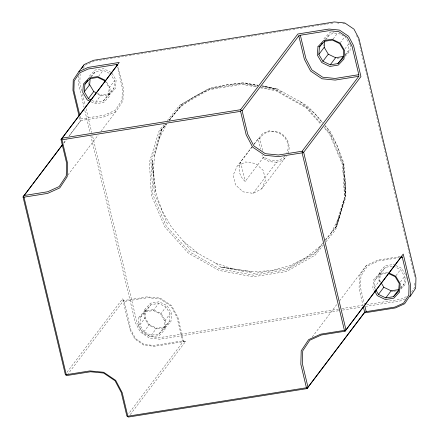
<?xml version="1.0" encoding="UTF-8"?>
<svg xmlns="http://www.w3.org/2000/svg" width="439" height="439" viewBox="0 0 439 439"><rect width="100%" height="100%" fill="white"/><g stroke="black" fill="none" stroke-linecap="round" stroke-linejoin="round"><path stroke-width="0.33" stroke-dasharray="2.19 1.65" d="M80.046 116.335L80.672 118.98L80.315 121.257L69.192 135.964M78.537 75.738L78.323 83.256L84.041 107.253M80.117 73.752L79.865 82.664L81.775 90.664M414.86 283.177L414.745 287.287L411.338 292.434M167.413 224.066L161.766 210.029L155.812 192.551L153.304 174.53L154.385 156.279L161.876 129.329L166.085 124.083M325.414 240.358L336.225 226.765L339.55 216.597L344.313 199.032L345.394 180.78L342.886 162.754L336.932 145.276L330.688 132.029L325.337 125.801M88.716 84.486L88.876 82.565M92.031 100.405L95.691 102.166L103.395 100.937L108.554 95.406L109.174 87.816L114.541 80.721L111.149 75.003M108.554 95.406L113.92 88.305L114.541 80.721M139.827 324.882L140.447 317.293L145.814 310.197L150.972 304.666L158.682 303.431L166.002 306.96L170.074 313.819L169.454 321.403L164.087 328.504L158.929 334.035L151.219 335.27L143.899 331.736L139.827 324.882L145.199 317.781L145.814 310.197M164.087 328.504L164.702 320.914L170.074 313.819M323.367 45.848L323.472 44.564M345.164 55.314L348.467 50.946L349.087 43.362L345.016 36.503L340.472 42.512M350.47 44.696L349.949 51.105L345.153 56.258M375.389 289.235L374.374 287.523L374.988 279.934L380.361 272.838L385.519 267.307L393.223 266.072M374.374 287.523L379.74 280.422L380.361 272.838M400.697 288.418L404.001 284.049L404.621 276.46L400.544 269.606L393.832 266.369M406.059 277.152L405.482 284.203L399.808 290.294M154.385 156.279L161.876 129.329L166.118 124.221M325.392 239.82L336.225 226.765L344.313 199.032M336.225 226.765L345.844 195.635L345.394 180.78M161.876 129.329L160.614 130.965L150.95 162.128L152.953 194.878L166.14 225.86L189.407 251.777L219.648 268.86L253.347 275.171L286.343 269.914L314.675 253.72L322.835 243.563M334.864 228.598L344.527 197.435L342.524 164.685L329.338 133.703L323.867 127.606M251.959 146.933L237.038 166.436L233.169 175.194L235.485 184.901L243.091 191.832L253.089 193.352L261.66 188.874L285.141 157.815M261.66 188.874L265.529 180.116L263.213 170.409L255.608 163.478L245.61 161.953L237.038 166.436M159.148 138.713L166.782 123.875M331.308 232.621L339.55 216.597M83.163 68.495L85.435 65.065L94.105 61.147L98.841 60.395M100.981 131.31L115.874 111.621L122.931 100.97L123.293 88.162L118.009 65.976M400.33 256.519L378.045 260.069L366.477 265.299L359.42 275.944L359.058 288.758L363.102 305.72M169.503 120.116L178.799 108.801L182.064 104.153L192.962 97.551L210.429 87.926L227.199 84.694L243.464 82.658L258.022 85.391M322.857 242.904L316.036 251.942L287.677 268.174L254.636 273.437L220.899 267.104L215.571 263.126L198.626 253.758L190.625 249.967L171.15 226.623L161.766 210.029L154.27 193.144L152.256 160.46L155.812 192.551M91.312 77.023L95.444 71.562L103.149 70.333L109.86 73.565M98.605 76.337L103.149 70.333M63.71 143.037L66.19 139.756M69.088 135.925L80.672 120.61L104.306 116.851L115.874 111.621M63.836 143.048L66.305 139.778M95.691 102.166L101.058 95.071L108.762 93.836L113.92 88.305M103.395 100.937L108.762 93.836M67.88 175.062L98.084 135.135M66.98 372.31L122.607 298.778L124.144 301.445L130.915 329.881L135.563 338.683L144.151 344.478L153.99 345.449L182.602 340.894L185.681 341.339L130.054 414.871M67.282 374.977L123.551 300.605L147.186 296.841L160.323 298.141L171.748 305.851L177.954 317.6L183.546 341.092L128.523 413.823M325.859 39.669L329.985 34.209L337.695 32.974L343.792 35.916M333.152 38.983L337.695 32.974M284.785 156.202A15.36 14.229 37.1 0 1 264.223 157.135L262.785 158.161L245.181 181.428A16.677 15.447 37.1 0 1 240.572 162.068L252.03 146.922M254.077 144.217L262.637 133.489L269.178 130.8L279.034 132.254A16.671 15.442 37.1 0 1 287.869 153.76M140.447 317.293L145.605 311.761L150.972 304.666M344.955 48.822L349.087 43.362M145.605 311.761L153.31 310.527L158.682 303.431M143.899 331.736L149.271 324.64L145.199 317.781M164.702 320.914L160.63 314.061L166.002 306.96M253.089 193.352L276.658 162.2A16.671 15.442 37.1 0 0 286.321 156.41M151.219 335.27L156.591 328.169L164.296 326.934L169.454 321.403M158.929 334.035L164.296 326.934M312.277 336.938L337.103 304.123M339.583 300.841L366.477 265.299M374.988 279.934L380.152 274.402L385.519 267.307M396 275.61L400.544 269.606M400.489 281.92L404.621 276.46M254.027 144.222L258.17 138.806L259.817 138.647A15.36 14.229 37.1 0 1 279.616 133.363A15.36 14.229 37.1 0 1 286.848 153.101M169.026 120.412L182.064 104.153M164.285 124.363L159.17 130.723L149.381 162.304L151.411 195.47L164.762 226.842L188.331 253.111L218.979 270.424L253.122 276.817L286.546 271.494L315.257 255.086L323.351 245.006M167.27 120.648L179.628 105.272L208.338 88.865L241.757 83.536L256.486 86.296M160.614 130.965L166.2 124.017M169.207 120.275L180.802 105.848L209.134 89.655L242.13 84.392L256.283 87.043M325.908 241.829L335.709 229.63L345.498 198.049L343.468 164.883L330.117 133.511L324.223 126.942M89.397 76.15L95.071 70.059L103.56 68.703L111.61 72.594L116.083 80.128L115.408 88.464L109.734 94.555L101.244 95.911L97.217 93.968M323.944 38.791L329.612 32.7L334.189 31.97M90.714 76.633L95.444 71.562M324.827 39.74L329.985 34.209M345.027 54.634L348.467 50.946M400.56 287.737L404.001 284.049M178.799 108.801C199.608 89.024 229.838 79.843 258.088 85.199M319.899 246.504L305.736 257.753L289.383 265.897L271.5 270.616L252.76 271.736L220.899 267.104L252.76 271.736M264.223 157.135L262.785 158.161L262.017 154.934M406.349 296.693L400.774 299.206L366.274 304.704M405.087 298.888L400.769 300.836L366.269 306.334M99.521 60.286L102.227 59.852M102.902 59.748L105.607 59.314M106.282 59.21L136.721 54.359M137.402 54.255L140.107 53.821M140.782 53.712L167.841 49.404M168.516 49.294L171.221 48.866M171.896 48.756L174.607 48.328M175.282 48.219L177.987 47.785M178.662 47.681L205.721 43.368M206.396 43.263L209.101 42.83M209.782 42.726L212.487 42.292M213.162 42.188L215.867 41.754M216.542 41.645L246.981 36.799M247.662 36.689L250.367 36.261M251.042 36.152L253.747 35.718M254.422 35.614L278.101 31.844M278.776 31.734L284.867 30.763M285.542 30.659L288.247 30.225M288.922 30.121L315.981 25.808M316.656 25.703L322.747 24.732M323.422 24.622L326.128 24.194M326.803 24.085L333.569 23.009M337.097 58.343L339.709 57.926M80.672 118.98L104.306 115.216L115.298 110.249L122.004 100.13L122.344 87.965L117.372 67.085M399.572 257.578L378.637 260.909L367.652 265.875L360.946 275.999L360.6 288.165L364.332 303.821M387.67 272.334L379.181 273.689L373.507 279.78L372.832 288.116L374.209 290.431M380.152 274.402L387.856 273.173M391.319 291.655L393.278 291.337M393.931 291.233L396.543 290.816M338.54 309.122L159.961 337.564L150.116 336.592L141.534 330.797L136.886 321.99L92.574 135.997M341.921 308.579L363.569 305.132M338.535 310.752L159.955 339.193L149.441 338.156L140.304 331.983L135.338 322.583L90.873 135.92M342.596 310.104L361.533 307.086M185.681 341.339L154.583 346.294L144.074 345.252L134.932 339.078L129.971 329.684L122.607 298.778M276.658 162.2L269.365 161.722L262.785 158.161M337.547 23.053L338.859 23.179M342.799 23.569L344.763 23.766M262.132 85.742L277.207 88.991L300.073 101.546L307.476 106.128L315.07 113.866L322.66 122.69M245.939 83.575L257.912 85.649M261.907 86.34L277.207 88.991L261.99 86.137M261.172 87.174L275.901 89.935L306.548 107.248L321.507 123.913M260.327 87.805L275.829 90.708L306.071 107.791L321.128 124.561M183.546 341.092L182.602 340.894L177.005 317.408L171.111 306.246L160.257 298.915L147.778 297.68L124.144 301.445L123.551 300.605M264.832 86.104L283.128 92.179M215.571 263.126L233.866 269.206M97.398 93.304L101.058 95.071M91.252 101.853L95.279 103.796L103.769 102.441L109.437 96.35L110.118 88.014L106.331 81.638M395.363 265.277L393.635 264.443L385.146 265.804L379.477 271.895L378.797 280.23L380.174 282.546M395.94 265.557L401.685 268.333L406.163 275.868M153.31 310.527L160.63 314.061M149.271 324.64L156.591 328.169M300.073 101.546L315.07 113.866L322.819 123.068M183.628 241.439L198.626 253.758M324.97 125.62L327.549 128.687L336.932 145.276L343.836 162.951L345.844 195.635L342.886 162.754M379.74 280.422L380.761 282.14M105.097 80.963L109.174 87.816M356.446 35.427L357.999 38.363M358.158 39.027L414.855 277.025M262.648 150.533L259.817 138.647L258.17 138.806L260.629 149.128M240.572 162.073L245.181 181.428M82.565 93.995L85.265 105.327M86.06 108.663L91.778 132.66M84.837 110.59L90.077 132.589M79.377 117.312L80.315 121.257M152.256 160.46L153.304 174.53M138.965 317.139L138.285 325.469L142.757 333.003L150.807 336.894L159.297 335.539L164.971 329.448L165.651 321.112L161.173 313.578L153.123 309.687L144.634 311.048L138.965 317.139M144.93 309.248L144.25 317.584L148.728 325.118L156.778 329.009L165.267 327.653L170.936 321.562L171.616 313.226L167.144 305.692L159.094 301.802L150.599 303.157L144.93 309.248"/><path stroke-width="0.66" d="M358.8 76.315L358.806 74.685L352.029 46.249L347.381 37.447L338.798 31.652L328.954 30.681L300.347 35.235L298.805 35.828L242.125 110.749L247.722 134.235L253.923 145.984L265.348 153.699L278.485 155L302.12 151.236L358.8 76.315L335.166 80.079L322.028 78.779L310.603 71.063L304.397 59.314L298.805 35.828M90.807 99.812L88.371 98.638L84.293 91.778L84.914 84.195L87.805 80.37M84.293 91.778L89.666 84.683L90.182 78.362M319.46 46.836L324.619 41.304L332.323 40.075L339.643 43.604L343.715 50.463L343.1 58.047L337.942 63.578L330.232 64.813L322.912 61.279L318.84 54.425L319.46 46.836L320.7 45.201M318.84 54.425L324.207 47.324L324.723 41.003M307.026 388.603L307.975 387.165L302.378 363.679L302.74 350.871L309.797 340.22L321.364 334.99L344.999 331.226L403.227 254.082L410.591 284.988L410.3 295.233L404.654 303.755L395.402 307.937L364.304 312.892L307.026 388.603L128.407 417.05L126.866 416.013L121.274 392.526L115.067 380.778L103.642 373.062L90.505 371.762L66.871 375.526L65.334 374.489L23.042 196.968L62.464 144.672M23.991 195.536L47.626 191.772L59.194 186.542L66.251 175.891L66.613 163.083L61.016 139.597L119.243 62.453L88.146 67.403L78.888 71.584L73.242 80.107L72.956 90.352L79.064 116M65.954 375.202L66.278 374.686L23.986 197.166L23.366 196.447M127.486 416.726L127.815 416.21L122.218 392.718L115.704 380.388L103.703 372.283L89.913 370.922L66.278 374.686M81.627 68.462L83.882 65.054M410.026 296.66L415.667 288.138L415.958 277.887L358.943 38.561L353.982 29.161L344.84 22.987L334.331 21.95L93.512 60.308L84.261 64.484L78.888 71.584M61.339 139.075L61.959 139.794L240.583 111.341L241.203 110.43L242.125 110.749M240.583 111.341L246.175 134.828L252.688 147.164L264.695 155.269L278.485 156.63L302.114 152.865L302.74 151.949L303.662 152.273L345.948 329.793M88.371 98.638L93.737 91.542L89.666 84.683M61.016 139.597L117.696 64.676L116.752 64.478L88.14 69.033L79.47 72.951L74.169 80.952L73.9 90.549L79.728 115.013M23.042 196.968L32.107 184.984M32.93 183.897L62.601 144.678M61.965 138.164L240.583 109.712L297.861 34.001L328.959 29.045L339.473 30.088L348.61 36.261L353.571 45.656L360.935 76.562L303.662 152.273M321.524 44.109L322.352 43.017M322.912 61.279L328.284 54.184L324.207 47.324M330.232 64.813L335.605 57.712L343.309 56.477L337.942 63.578M344.999 331.226L401.68 256.305L402.272 257.144L409.049 285.58L408.775 295.173L403.479 303.179L394.809 307.091L366.197 311.652L364.655 312.244L307.975 387.165M388.466 273.464L395.177 276.702L399.249 283.561L398.628 291.145L393.47 296.676L385.766 297.911L378.445 294.382L383.818 287.282L381.101 282.711M385.766 297.911L391.138 290.81L398.842 289.581L393.47 296.676M84.914 84.195L90.072 78.663L97.776 77.429L105.097 80.963M358.806 74.685L335.171 78.449L322.692 77.215L311.838 69.883L305.939 58.722L300.347 35.235M23.986 197.166L47.621 193.401L59.77 187.914L67.178 176.725L67.557 163.281L61.959 139.794M400.922 257.364L402.272 257.144M345.328 330.71L344.406 330.386L320.772 334.15L308.628 339.638L301.214 350.827L300.836 364.271L306.433 387.758L307.349 388.081M127.815 416.21L306.433 387.758M328.284 54.184L335.605 57.712M105.645 80.48L97.595 76.589L89.101 77.944L83.432 84.036L82.752 92.371L87.229 99.905L90.099 101.294M93.737 91.542L96.179 92.717M388.822 272.888L395.72 276.224L400.192 283.753L399.517 292.089L393.843 298.18L385.354 299.541L377.304 295.65L374.549 291.013M383.818 287.282L391.138 290.81M302.12 151.236L302.74 151.949M240.583 109.712L241.203 110.43M375.729 289.806L378.445 294.382M364.644 305.127L366.197 311.652M363.256 306.373L364.655 312.244M302.114 152.865L344.406 330.386M116.752 64.478L117.059 65.784M317.979 46.682L317.298 55.018L321.771 62.552L329.821 66.437L338.31 65.082L343.984 58.991L344.664 50.655L340.187 43.121L332.136 39.23L323.647 40.591L317.979 46.682"/></g></svg>
